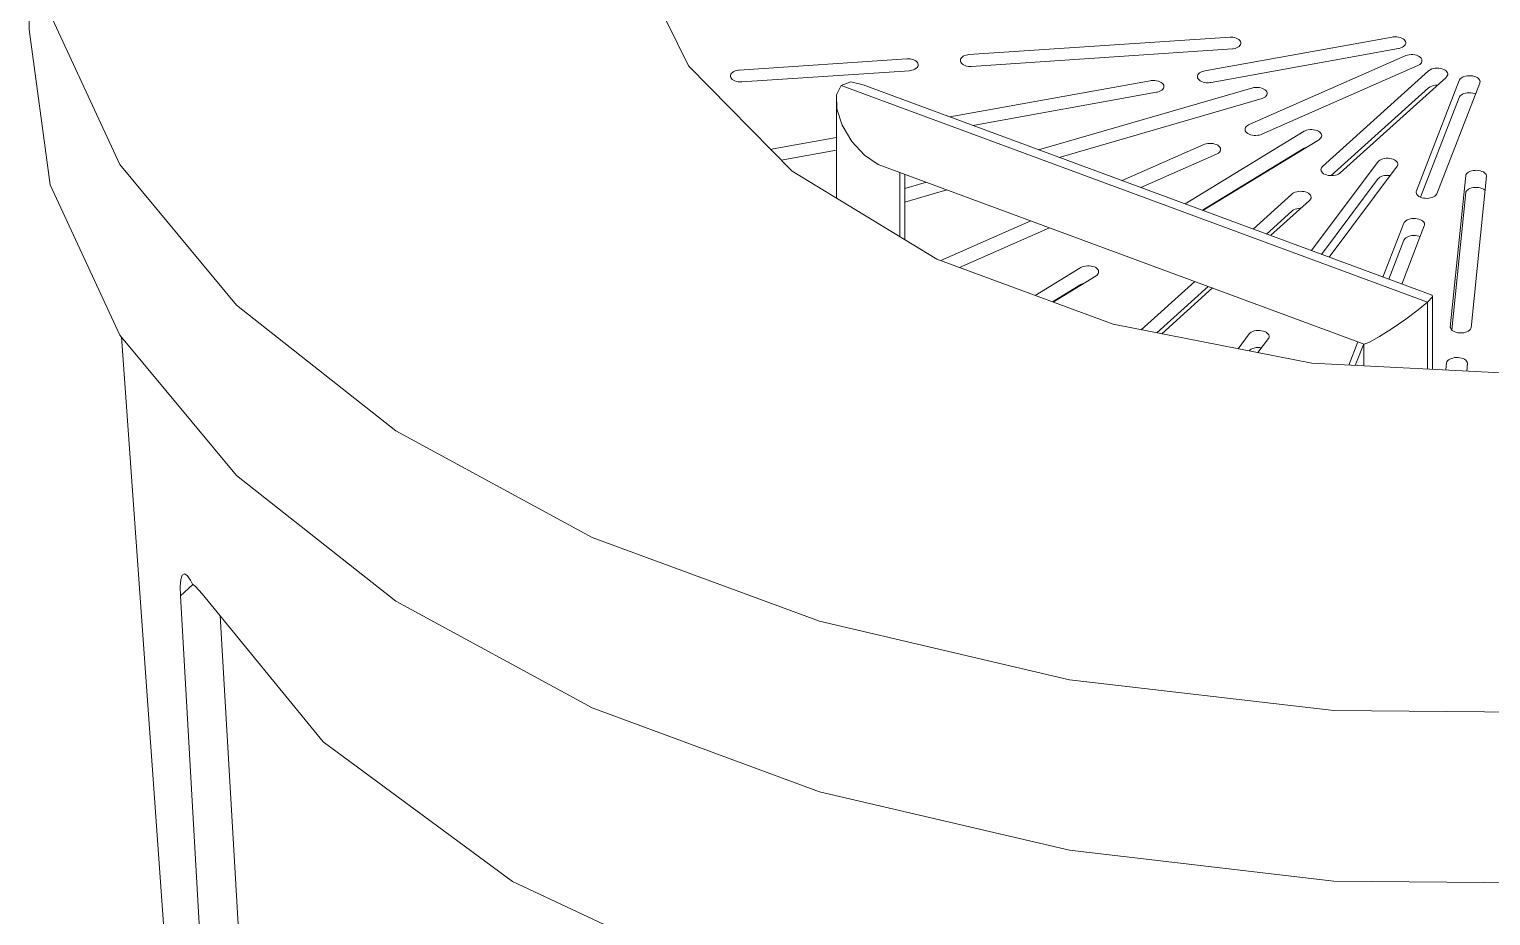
# Model space of a CAD drawing. Header units: millimetres. Extents: x 12228 to 15818, y 15837 to 21284.
# Drawn here: x 14093.1 to 14350.3, y 17621.3 to 17777.3 of the extents above; entities that cross this region are included whole.
import ezdxf

# ---------------------------------------------------------------- set-up
doc = ezdxf.new("R2010")
doc.units = ezdxf.units.MM
doc.header["$LTSCALE"] = 3
doc.layers.add('Elementy modelu - Kształty', color=7, linetype='Continuous')
doc.layers.add('Konstrukcja - Słupy', color=7, linetype='Continuous')
doc.layers.add('Elementy modelu - Kształty_Nr_pióra__1', color=7, linetype='Continuous', lineweight=13)
doc.layers.add('Konstrukcja - Słupy_Nr_pióra__1', color=7, linetype='Continuous', lineweight=13)

# ---------------------------------------------------------------- blocks, each defined once
blk = doc.blocks.new('ElemPrzekroju_1')
at = {"layer": 'Konstrukcja - Słupy_Nr_pióra__1', "linetype": 'Continuous'}
for p, q in [((25784.26, -920.97), (25726.09, -112.62)), ((25736.54, -155.32), (25736.43, -156.54)), ((25736.43, -156.54), (25736.47, -158.21)), ((25738.69, -156.2), (25736.47, -158.21)), ((25736.79, -154.57), (25736.54, -155.32)), ((25737.17, -154.35), (25736.79, -154.57)), ((25737.66, -154.65), (25737.17, -154.35)), ((25738.25, -155.46), (25737.66, -154.65)), ((25738.25, -155.46), (25738.6, -156.13)), ((25739.14, -156.55), (25738.6, -156.13)), ((25740.33, -157.84), (25739.14, -156.55)), ((25736.47, -158.21), (25743.56, -281.81)), ((25740.33, -157.84), (25761.6, -183.9)), ((25750.06, -275.95), (25743.5, -161.72)), ((25761.6, -183.9), (25794.93, -208.46)), ((25794.93, -208.46), (25836.89, -228.12))]:
    blk.add_line(p, q, dxfattribs=at)
blk = doc.blocks.new('ElemPrzekroju_3')
at = {"layer": 'Elementy modelu - Kształty_Nr_pióra__1', "linetype": 'Continuous'}
for p, q in [((25709.88, -58.53), (25709.88, -28.53)), ((25825.86, -64.96), (25815.8, -44.46)), ((25713.54, -55.85), (25725.83, -82.32)), ((25709.88, -58.53), (25713.54, -85.85)), ((25921.16, -59.87), (25875.19, -62.96)), ((25949.7, -59.87), (25916.72, -65.83)), ((25921.33, -59.87), (25921.16, -59.87)), ((25921.65, -59.9), (25921.33, -59.87)), ((25921.95, -59.96), (25921.65, -59.9)), ((25922.24, -60.05), (25921.95, -59.96)), ((25922.49, -60.16), (25922.24, -60.05)), ((25922.31, -61.79), (25922.55, -61.67)), ((25922.7, -60.3), (25922.49, -60.16)), ((25922.55, -61.67), (25922.75, -61.52)), ((25922.87, -60.46), (25922.7, -60.3)), ((25922.75, -61.52), (25922.91, -61.36)), ((25922.99, -60.63), (25922.87, -60.46)), ((25922.91, -61.36), (25923.01, -61.18)), ((25923.05, -60.82), (25922.99, -60.63)), ((25923.01, -61.18), (25923.06, -61)), ((25923.06, -61), (25923.05, -60.82)), ((25949.85, -59.85), (25949.7, -59.87)), ((25950.17, -59.82), (25949.85, -59.85)), ((25950.49, -59.83), (25950.17, -59.82)), ((25950.81, -59.87), (25950.49, -59.83)), ((25951.1, -59.94), (25950.81, -59.87)), ((25951.37, -60.04), (25951.1, -59.94)), ((25951.23, -61.79), (25951.49, -61.67)), ((25951.61, -60.17), (25951.37, -60.04)), ((25951.49, -61.67), (25951.71, -61.54)), ((25951.8, -60.32), (25951.61, -60.17)), ((25951.71, -61.54), (25951.88, -61.38)), ((25951.95, -60.48), (25951.8, -60.32)), ((25951.88, -61.38), (25952, -61.21)), ((25952.05, -60.66), (25951.95, -60.48)), ((25952, -61.21), (25952.08, -61.03)), ((25952.09, -60.84), (25952.05, -60.66)), ((25952.08, -61.03), (25952.09, -60.84)), ((25864.31, -63.69), (25834.82, -65.67)), ((25864.64, -63.69), (25864.31, -63.69)), ((25864.96, -63.72), (25864.64, -63.69)), ((25865.26, -63.79), (25864.96, -63.72)), ((25865.53, -63.88), (25865.26, -63.79)), ((25865.78, -64), (25865.53, -63.88)), ((25865.98, -64.15), (25865.78, -64)), ((25866.13, -64.31), (25865.98, -64.15)), ((25873.76, -63.75), (25873.72, -63.93)), ((25873.72, -63.93), (25873.72, -64.11)), ((25873.72, -64.11), (25873.79, -64.3)), ((25873.87, -63.57), (25873.76, -63.75)), ((25874.02, -63.41), (25873.87, -63.57)), ((25874.22, -63.26), (25874.02, -63.41)), ((25874.46, -63.14), (25874.22, -63.26)), ((25874.74, -63.04), (25874.46, -63.14)), ((25875.04, -62.97), (25874.74, -63.04)), ((25875.19, -62.96), (25875.04, -62.97)), ((25875.62, -65.06), (25921.58, -61.97)), ((25917.82, -67.85), (25950.8, -61.9)), ((25921.58, -61.97), (25921.74, -61.96)), ((25921.74, -61.96), (25922.04, -61.89)), ((25922.04, -61.89), (25922.31, -61.79)), ((25951.99, -63.17), (25924.53, -75.28)), ((25950.8, -61.9), (25950.95, -61.87)), ((25950.95, -61.87), (25951.23, -61.79)), ((25952.11, -63.12), (25951.99, -63.17)), ((25952.4, -63.03), (25952.11, -63.12)), ((25952.71, -62.98), (25952.4, -63.03)), ((25953.02, -62.95), (25952.71, -62.98)), ((25953.35, -62.96), (25953.02, -62.95)), ((25953.66, -63), (25953.35, -62.96)), ((25953.96, -63.07), (25953.66, -63)), ((25954.23, -63.17), (25953.96, -63.07)), ((25954.46, -63.3), (25954.23, -63.17)), ((25954.66, -63.45), (25954.46, -63.3)), ((25954.81, -63.61), (25954.66, -63.45)), ((25954.9, -63.79), (25954.81, -63.61)), ((25954.86, -64.34), (25954.93, -64.16)), ((25954.94, -63.97), (25954.9, -63.79)), ((25954.93, -64.16), (25954.94, -63.97)), ((25844.13, -83.48), (25825.86, -64.96)), ((25833.28, -66.6), (25833.27, -66.79)), ((25833.27, -66.79), (25833.32, -66.97)), ((25833.34, -66.42), (25833.28, -66.6)), ((25833.45, -66.25), (25833.34, -66.42)), ((25833.62, -66.09), (25833.45, -66.25)), ((25833.83, -65.95), (25833.62, -66.09)), ((25834.08, -65.83), (25833.83, -65.95)), ((25834.36, -65.74), (25834.08, -65.83)), ((25834.67, -65.68), (25834.36, -65.74)), ((25834.82, -65.67), (25834.67, -65.68)), ((25835.25, -67.77), (25864.74, -65.79)), ((25864.74, -65.79), (25864.9, -65.78)), ((25864.9, -65.78), (25865.2, -65.72)), ((25865.2, -65.72), (25865.48, -65.63)), ((25865.48, -65.63), (25865.73, -65.51)), ((25865.73, -65.51), (25865.94, -65.37)), ((25865.94, -65.37), (25866.11, -65.21)), ((25866.11, -65.21), (25866.22, -65.04)), ((25866.24, -64.49), (25866.13, -64.31)), ((25866.22, -65.04), (25866.28, -64.86)), ((25866.29, -64.67), (25866.24, -64.49)), ((25866.28, -64.86), (25866.29, -64.67)), ((25873.79, -64.3), (25873.9, -64.47)), ((25873.9, -64.47), (25874.07, -64.63)), ((25874.07, -64.63), (25874.28, -64.77)), ((25874.28, -64.77), (25874.54, -64.88)), ((25874.54, -64.88), (25874.82, -64.97)), ((25874.82, -64.97), (25875.12, -65.03)), ((25875.12, -65.03), (25875.44, -65.06)), ((25875.44, -65.06), (25875.62, -65.06)), ((25915.44, -66.7), (25915.43, -66.88)), ((25915.51, -66.52), (25915.44, -66.7)), ((25915.64, -66.35), (25915.51, -66.52)), ((25915.81, -66.19), (25915.64, -66.35)), ((25916.03, -66.05), (25915.81, -66.19)), ((25916.28, -65.94), (25916.03, -66.05)), ((25916.57, -65.86), (25916.28, -65.94)), ((25916.72, -65.83), (25916.57, -65.86)), ((25926.76, -76.97), (25954.22, -64.86)), ((25956.09, -65.82), (25937.46, -82.62)), ((25954.22, -64.86), (25954.34, -64.8)), ((25954.34, -64.8), (25954.56, -64.67)), ((25954.56, -64.67), (25954.73, -64.51)), ((25954.73, -64.51), (25954.86, -64.34)), ((25956.18, -65.74), (25956.09, -65.82)), ((25956.39, -65.61), (25956.18, -65.74)), ((25956.65, -65.49), (25956.39, -65.61)), ((25956.93, -65.41), (25956.65, -65.49)), ((25957.24, -65.35), (25956.93, -65.41)), ((25957.56, -65.33), (25957.24, -65.35)), ((25957.88, -65.34), (25957.56, -65.33)), ((25958.19, -65.38), (25957.88, -65.34)), ((25958.49, -65.45), (25958.19, -65.38)), ((25958.76, -65.55), (25958.49, -65.45)), ((25959, -65.68), (25958.76, -65.55)), ((25959.19, -65.82), (25959, -65.68)), ((25959.34, -65.99), (25959.19, -65.82)), ((25959.27, -66.89), (25959.39, -66.72)), ((25959.44, -66.16), (25959.34, -65.99)), ((25959.39, -66.72), (25959.46, -66.53)), ((25959.48, -66.35), (25959.44, -66.16)), ((25959.46, -66.53), (25959.48, -66.35)), ((25962.32, -66.83), (25962.06, -66.94)), ((25962.6, -66.75), (25962.32, -66.83)), ((25962.91, -66.69), (25962.6, -66.75)), ((25963.23, -66.67), (25962.91, -66.69)), ((25963.55, -66.68), (25963.23, -66.67)), ((25963.86, -66.72), (25963.55, -66.68)), ((25964.16, -66.79), (25963.86, -66.72)), ((25964.43, -66.89), (25964.16, -66.79)), ((25833.32, -66.97), (25833.43, -67.15)), ((25833.43, -67.15), (25833.58, -67.31)), ((25833.58, -67.31), (25833.79, -67.46)), ((25833.79, -67.46), (25834.03, -67.58)), ((25834.03, -67.58), (25834.3, -67.67)), ((25834.3, -67.67), (25834.6, -67.74)), ((25834.6, -67.74), (25834.92, -67.77)), ((25834.92, -67.77), (25835.25, -67.77)), ((25852.77, -68.38), (25851.9, -70.04)), ((25854.43, -67.76), (25852.77, -68.38)), ((25852.77, -68.38), (25955.91, -106.51)), ((25856.62, -68.3), (25854.43, -67.76)), ((25856.62, -68.3), (25956.74, -105.31)), ((25907.14, -67.56), (25871.86, -73.93)), ((25925.17, -68.81), (25887.49, -79.71)), ((25907.3, -67.53), (25907.14, -67.56)), ((25907.62, -67.51), (25907.3, -67.53)), ((25907.94, -67.51), (25907.62, -67.51)), ((25908.25, -67.56), (25907.94, -67.51)), ((25908.55, -67.63), (25908.25, -67.56)), ((25908.82, -67.73), (25908.55, -67.63)), ((25908.68, -69.47), (25908.94, -69.36)), ((25909.06, -67.85), (25908.82, -67.73)), ((25908.94, -69.36), (25909.15, -69.22)), ((25909.25, -68), (25909.06, -67.85)), ((25909.15, -69.22), (25909.33, -69.06)), ((25909.4, -68.17), (25909.25, -68)), ((25909.33, -69.06), (25909.45, -68.89)), ((25909.49, -68.34), (25909.4, -68.17)), ((25909.45, -68.89), (25909.52, -68.71)), ((25909.54, -68.53), (25909.49, -68.34)), ((25909.52, -68.71), (25909.54, -68.53)), ((25915.43, -66.88), (25915.47, -67.07)), ((25915.47, -67.07), (25915.57, -67.25)), ((25915.57, -67.25), (25915.71, -67.41)), ((25915.71, -67.41), (25915.91, -67.56)), ((25915.91, -67.56), (25916.15, -67.68)), ((25916.15, -67.68), (25916.42, -67.78)), ((25916.42, -67.78), (25916.71, -67.86)), ((25916.71, -67.86), (25917.03, -67.9)), ((25917.03, -67.9), (25917.35, -67.9)), ((25917.35, -67.9), (25917.67, -67.88)), ((25917.67, -67.88), (25917.82, -67.85)), ((25925.33, -68.77), (25925.17, -68.81)), ((25925.64, -68.74), (25925.33, -68.77)), ((25925.96, -68.73), (25925.64, -68.74)), ((25926.28, -68.76), (25925.96, -68.73)), ((25926.59, -68.82), (25926.28, -68.76)), ((25926.87, -68.91), (25926.59, -68.82)), ((25927.12, -69.02), (25926.87, -68.91)), ((25927.33, -69.16), (25927.12, -69.02)), ((25927.5, -69.32), (25927.33, -69.16)), ((25927.62, -69.49), (25927.5, -69.32)), ((25956.09, -68.82), (25938.97, -84.25)), ((25940.55, -83.76), (25959.18, -66.96)), ((25961.51, -67.5), (25953.96, -86.96)), ((25956.18, -68.74), (25956.09, -68.82)), ((25956.39, -68.61), (25956.18, -68.74)), ((25956.65, -68.49), (25956.39, -68.61)), ((25956.93, -68.41), (25956.65, -68.49)), ((25957.24, -68.35), (25956.93, -68.41)), ((25957.56, -68.33), (25957.24, -68.35)), ((25957.54, -87.43), (25965.1, -67.96)), ((25957.67, -68.33), (25957.56, -68.33)), ((25959.18, -66.96), (25959.27, -66.89)), ((25961.55, -67.41), (25961.51, -67.5)), ((25961.67, -67.24), (25961.55, -67.41)), ((25961.85, -67.08), (25961.67, -67.24)), ((25962.06, -66.94), (25961.85, -67.08)), ((25964.67, -67.01), (25964.43, -66.89)), ((25964.86, -67.16), (25964.67, -67.01)), ((25965.01, -67.33), (25964.86, -67.16)), ((25965.11, -67.5), (25965.01, -67.33)), ((25965.1, -67.96), (25965.13, -67.87)), ((25965.15, -67.69), (25965.11, -67.5)), ((25965.13, -67.87), (25965.15, -67.69)), ((25851.9, -88.2), (25851.9, -70.04)), ((25851.9, -70.04), (25851.95, -72.51)), ((25875.9, -75.42), (25908.24, -69.58)), ((25891.08, -81.04), (25926.81, -70.7)), ((25908.24, -69.58), (25908.39, -69.55)), ((25908.39, -69.55), (25908.68, -69.47)), ((25926.81, -70.7), (25926.94, -70.65)), ((25926.94, -70.65), (25927.18, -70.53)), ((25927.18, -70.53), (25927.38, -70.38)), ((25927.38, -70.38), (25927.54, -70.22)), ((25927.54, -70.22), (25927.64, -70.04)), ((25927.68, -69.67), (25927.62, -69.49)), ((25927.64, -70.04), (25927.69, -69.86)), ((25927.69, -69.86), (25927.68, -69.67)), ((25961.51, -70.5), (25954.69, -88.07)), ((25961.55, -70.41), (25961.51, -70.5)), ((25961.67, -70.24), (25961.55, -70.41)), ((25961.85, -70.08), (25961.67, -70.24)), ((25962.06, -69.94), (25961.85, -70.08)), ((25962.32, -69.83), (25962.06, -69.94)), ((25962.6, -69.75), (25962.32, -69.83)), ((25962.91, -69.69), (25962.6, -69.75)), ((25963.23, -69.67), (25962.91, -69.69)), ((25963.55, -69.68), (25963.23, -69.67)), ((25963.86, -69.72), (25963.55, -69.68)), ((25964.16, -69.79), (25963.86, -69.72)), ((25964.36, -69.86), (25964.16, -69.79)), ((25851.95, -72.51), (25852.9, -75.39)), ((25852.9, -75.39), (25854.63, -78.26)), ((25934.22, -76.41), (25913.25, -89.23)), ((25923.81, -75.98), (25923.8, -76.17)), ((25923.8, -76.17), (25923.84, -76.35)), ((25923.88, -75.8), (25923.81, -75.98)), ((25923.84, -76.35), (25923.94, -76.53)), ((25924.01, -75.63), (25923.88, -75.8)), ((25923.94, -76.53), (25924.08, -76.69)), ((25924.18, -75.47), (25924.01, -75.63)), ((25924.08, -76.69), (25924.28, -76.84)), ((25924.4, -75.34), (25924.18, -75.47)), ((25924.28, -76.84), (25924.52, -76.97)), ((25924.53, -75.28), (25924.4, -75.34)), ((25924.52, -76.97), (25924.79, -77.07)), ((25924.79, -77.07), (25925.08, -77.14)), ((25925.08, -77.14), (25925.4, -77.18)), ((25926.04, -77.16), (25926.34, -77.11)), ((25926.34, -77.11), (25926.63, -77.02)), ((25926.63, -77.02), (25926.76, -76.97)), ((25934.36, -76.35), (25934.22, -76.41)), ((25934.63, -76.25), (25934.36, -76.35)), ((25934.93, -76.18), (25934.63, -76.25)), ((25935.24, -76.15), (25934.93, -76.18)), ((25935.57, -76.14), (25935.24, -76.15)), ((25935.88, -76.17), (25935.57, -76.14)), ((25936.19, -76.23), (25935.88, -76.17)), ((25936.47, -76.32), (25936.19, -76.23)), ((25936.72, -76.43), (25936.47, -76.32)), ((25936.93, -76.57), (25936.72, -76.43)), ((25937.1, -76.73), (25936.93, -76.57)), ((25937.22, -76.9), (25937.1, -76.73)), ((25937.28, -77.08), (25937.22, -76.9)), ((25937.29, -77.27), (25937.28, -77.08)), ((25840.6, -79.57), (25840.35, -79.65)), ((25840.75, -79.55), (25840.6, -79.57)), ((25851.9, -77.53), (25840.75, -79.55)), ((25854.63, -78.26), (25856.85, -80.68)), ((25916.55, -78.8), (25902.17, -85.14)), ((25934.22, -79.41), (25916.31, -90.36)), ((25916.38, -90.39), (25936.89, -77.87)), ((25916.68, -78.74), (25916.55, -78.8)), ((25916.96, -78.65), (25916.68, -78.74)), ((25917.27, -78.6), (25916.96, -78.65)), ((25917.59, -78.58), (25917.27, -78.6)), ((25917.91, -78.58), (25917.59, -78.58)), ((25918.22, -78.62), (25917.91, -78.58)), ((25918.52, -78.7), (25918.22, -78.62)), ((25918.79, -78.8), (25918.52, -78.7)), ((25919.03, -78.92), (25918.79, -78.8)), ((25919.22, -79.07), (25919.03, -78.92)), ((25919.37, -79.23), (25919.22, -79.07)), ((25919.47, -79.41), (25919.37, -79.23)), ((25919.51, -79.6), (25919.47, -79.41)), ((25919.49, -79.78), (25919.51, -79.6)), ((25925.4, -77.18), (25925.72, -77.19)), ((25925.72, -77.19), (25926.04, -77.16)), ((25934.36, -79.35), (25934.22, -79.41)), ((25934.61, -79.26), (25934.36, -79.35)), ((25936.89, -77.87), (25936.99, -77.79)), ((25936.99, -77.79), (25937.14, -77.63)), ((25937.14, -77.63), (25937.24, -77.45)), ((25937.24, -77.45), (25937.29, -77.27)), ((25842.19, -81.51), (25851.9, -79.76)), ((25856.85, -80.68), (25859.24, -82.27)), ((25859.24, -82.27), (25944.77, -113.9)), ((25905.46, -86.35), (25918.78, -80.48)), ((25918.78, -80.48), (25918.91, -80.43)), ((25918.91, -80.43), (25919.12, -80.29)), ((25919.12, -80.29), (25919.3, -80.13)), ((25919.3, -80.13), (25919.42, -79.96)), ((25919.42, -79.96), (25919.49, -79.78)), ((25947.24, -81.77), (25935.5, -97.46)), ((25947.33, -81.68), (25947.24, -81.77)), ((25947.53, -81.54), (25947.33, -81.68)), ((25947.77, -81.41), (25947.53, -81.54)), ((25948.04, -81.32), (25947.77, -81.41)), ((25948.34, -81.25), (25948.04, -81.32)), ((25948.66, -81.21), (25948.34, -81.25)), ((25948.98, -81.21), (25948.66, -81.21)), ((25949.3, -81.24), (25948.98, -81.21)), ((25949.6, -81.3), (25949.3, -81.24)), ((25949.88, -81.38), (25949.6, -81.3)), ((25950.13, -81.5), (25949.88, -81.38)), ((25950.35, -81.64), (25950.13, -81.5)), ((25950.51, -81.8), (25950.35, -81.64)), ((25950.63, -81.97), (25950.51, -81.8)), ((25950.69, -82.15), (25950.63, -81.97)), ((25950.7, -82.34), (25950.69, -82.15)), ((25725.83, -82.32), (25746.34, -107.03)), ((25869.55, -98.93), (25844.13, -83.48)), ((25863.09, -95), (25863.09, -83.7)), ((25863.96, -95.53), (25863.96, -84.02)), ((25937.18, -83.05), (25937.16, -83.24)), ((25937.16, -83.24), (25937.2, -83.42)), ((25937.25, -82.87), (25937.18, -83.05)), ((25937.2, -83.42), (25937.3, -83.6)), ((25937.37, -82.7), (25937.25, -82.87)), ((25947.24, -84.77), (25937.26, -98.11)), ((25937.3, -83.6), (25937.45, -83.76)), ((25937.46, -82.62), (25937.37, -82.7)), ((25937.45, -83.76), (25937.64, -83.91)), ((25937.64, -83.91), (25937.88, -84.03)), ((25937.88, -84.03), (25938.15, -84.13)), ((25938.15, -84.13), (25938.45, -84.21)), ((25938.45, -84.21), (25938.76, -84.25)), ((25938.62, -98.61), (25950.6, -82.61)), ((25938.76, -84.25), (25939.08, -84.26)), ((25939.08, -84.26), (25939.4, -84.23)), ((25939.4, -84.23), (25939.71, -84.18)), ((25939.71, -84.18), (25939.99, -84.09)), ((25939.99, -84.09), (25940.25, -83.98)), ((25940.25, -83.98), (25940.46, -83.84)), ((25940.46, -83.84), (25940.55, -83.76)), ((25947.33, -84.68), (25947.24, -84.77)), ((25947.53, -84.54), (25947.33, -84.68)), ((25947.77, -84.41), (25947.53, -84.54)), ((25948.04, -84.32), (25947.77, -84.41)), ((25948.34, -84.25), (25948.04, -84.32)), ((25948.66, -84.21), (25948.34, -84.25)), ((25948.98, -84.21), (25948.66, -84.21)), ((25949.3, -84.24), (25948.98, -84.21)), ((25949.37, -84.25), (25949.3, -84.24)), ((25950.6, -82.61), (25950.65, -82.52)), ((25950.65, -82.52), (25950.7, -82.34)), ((25962.65, -84.23), (25959.92, -110.9)), ((25962.67, -84.13), (25962.65, -84.23)), ((25962.78, -83.96), (25962.67, -84.13)), ((25962.93, -83.79), (25962.78, -83.96)), ((25963.13, -83.65), (25962.93, -83.79)), ((25963.37, -83.53), (25963.13, -83.65)), ((25963.65, -83.43), (25963.37, -83.53)), ((25963.58, -111.03), (25966.3, -84.36)), ((25963.95, -83.36), (25963.65, -83.43)), ((25964.26, -83.33), (25963.95, -83.36)), ((25964.58, -83.32), (25964.26, -83.33)), ((25964.9, -83.35), (25964.58, -83.32)), ((25965.2, -83.41), (25964.9, -83.35)), ((25965.49, -83.5), (25965.2, -83.41)), ((25965.74, -83.61), (25965.49, -83.5)), ((25965.95, -83.75), (25965.74, -83.61)), ((25966.12, -83.91), (25965.95, -83.75)), ((25966.24, -84.08), (25966.12, -83.91)), ((25966.3, -84.27), (25966.24, -84.08)), ((25966.3, -84.36), (25966.3, -84.27)), ((25713.54, -85.85), (25725.83, -112.32)), ((25867.76, -85.42), (25863.96, -86.53)), ((25863.96, -88.9), (25871.36, -86.75)), ((25932.13, -87.42), (25932.04, -87.5)), ((25932.35, -87.28), (25932.13, -87.42)), ((25932.6, -87.17), (25932.35, -87.28)), ((25932.89, -87.09), (25932.6, -87.17)), ((25933.2, -87.03), (25932.89, -87.09)), ((25933.52, -87.01), (25933.2, -87.03)), ((25933.84, -87.02), (25933.52, -87.01)), ((25934.15, -87.06), (25933.84, -87.02)), ((25934.45, -87.13), (25934.15, -87.06)), ((25934.72, -87.23), (25934.45, -87.13)), ((25934.95, -87.35), (25934.72, -87.23)), ((25935.15, -87.5), (25934.95, -87.35)), ((25953.92, -87.05), (25953.91, -87.24)), ((25953.91, -87.24), (25953.95, -87.42)), ((25953.96, -86.96), (25953.92, -87.05)), ((25953.95, -87.42), (25954.04, -87.6)), ((25957.51, -87.52), (25957.54, -87.43)), ((25962.65, -87.23), (25960.18, -111.42)), ((25962.67, -87.13), (25962.65, -87.23)), ((25962.78, -86.96), (25962.67, -87.13)), ((25962.93, -86.79), (25962.78, -86.96)), ((25963.13, -86.65), (25962.93, -86.79)), ((25963.37, -86.53), (25963.13, -86.65)), ((25963.65, -86.43), (25963.37, -86.53)), ((25963.95, -86.36), (25963.65, -86.43)), ((25964.26, -86.33), (25963.95, -86.36)), ((25964.58, -86.32), (25964.26, -86.33)), ((25964.9, -86.35), (25964.58, -86.32)), ((25965.2, -86.41), (25964.9, -86.35)), ((25965.49, -86.5), (25965.2, -86.41)), ((25965.74, -86.61), (25965.49, -86.5)), ((25965.95, -86.75), (25965.74, -86.61)), ((25966.05, -86.84), (25965.95, -86.75)), ((25932.04, -87.5), (25925.22, -93.66)), ((25928.31, -94.8), (25935.14, -88.64)), ((25933.52, -90.01), (25933.2, -90.03)), ((25933.62, -90.01), (25933.52, -90.01)), ((25935.14, -88.64), (25935.23, -88.57)), ((25935.3, -87.67), (25935.15, -87.5)), ((25935.23, -88.57), (25935.35, -88.39)), ((25935.39, -87.84), (25935.3, -87.67)), ((25935.35, -88.39), (25935.42, -88.21)), ((25935.43, -88.03), (25935.39, -87.84)), ((25935.42, -88.21), (25935.43, -88.03)), ((25954.04, -87.6), (25954.19, -87.77)), ((25954.19, -87.77), (25954.39, -87.91)), ((25954.39, -87.91), (25954.62, -88.04)), ((25954.62, -88.04), (25954.89, -88.14)), ((25954.89, -88.14), (25955.19, -88.21)), ((25955.19, -88.21), (25955.5, -88.25)), ((25955.5, -88.25), (25955.83, -88.26)), ((25955.83, -88.26), (25956.14, -88.24)), ((25956.14, -88.24), (25956.45, -88.18)), ((25956.45, -88.18), (25956.74, -88.09)), ((25956.74, -88.09), (25956.99, -87.98)), ((25956.99, -87.98), (25957.21, -87.85)), ((25957.21, -87.85), (25957.38, -87.69)), ((25957.38, -87.69), (25957.51, -87.52)), ((25886.12, -92.21), (25870.28, -99.2)), ((25932.04, -90.5), (25927.58, -94.53)), ((25932.13, -90.42), (25932.04, -90.5)), ((25932.35, -90.28), (25932.13, -90.42)), ((25932.6, -90.17), (25932.35, -90.28)), ((25932.89, -90.09), (25932.6, -90.17)), ((25933.2, -90.03), (25932.89, -90.09)), ((25951.8, -92.53), (25951.76, -92.62)), ((25951.92, -92.36), (25951.8, -92.53)), ((25952.09, -92.2), (25951.92, -92.36)), ((25952.31, -92.06), (25952.09, -92.2)), ((25952.57, -91.95), (25952.31, -92.06)), ((25952.85, -91.87), (25952.57, -91.95)), ((25953.16, -91.81), (25952.85, -91.87)), ((25953.48, -91.79), (25953.16, -91.81)), ((25953.8, -91.79), (25953.48, -91.79)), ((25954.11, -91.84), (25953.8, -91.79)), ((25954.41, -91.91), (25954.11, -91.84)), ((25954.68, -92.01), (25954.41, -91.91)), ((25954.92, -92.13), (25954.68, -92.01)), ((25955.11, -92.28), (25954.92, -92.13)), ((25955.26, -92.45), (25955.11, -92.28)), ((25955.36, -92.62), (25955.26, -92.45)), ((25873.57, -100.41), (25889.41, -93.43)), ((25951.76, -92.62), (25948.08, -102.11)), ((25951.37, -103.33), (25955.35, -93.08)), ((25952.31, -95.06), (25952.09, -95.2)), ((25952.57, -94.95), (25952.31, -95.06)), ((25952.85, -94.87), (25952.57, -94.95)), ((25953.16, -94.81), (25952.85, -94.87)), ((25953.48, -94.79), (25953.16, -94.81)), ((25953.8, -94.79), (25953.48, -94.79)), ((25954.11, -94.84), (25953.8, -94.79)), ((25954.41, -94.91), (25954.11, -94.84)), ((25954.61, -94.98), (25954.41, -94.91)), ((25955.35, -93.08), (25955.38, -92.99)), ((25955.4, -92.81), (25955.36, -92.62)), ((25955.38, -92.99), (25955.4, -92.81)), ((25951.76, -95.62), (25949.1, -102.49)), ((25951.8, -95.53), (25951.76, -95.62)), ((25951.92, -95.36), (25951.8, -95.53)), ((25952.09, -95.2), (25951.92, -95.36)), ((25900.63, -110.42), (25869.55, -98.93)), ((25895.46, -100.22), (25895.17, -100.31)), ((25895.76, -100.16), (25895.46, -100.22)), ((25896.08, -100.13), (25895.76, -100.16)), ((25896.4, -100.13), (25896.08, -100.13)), ((25896.71, -100.17), (25896.4, -100.13)), ((25897.01, -100.23), (25896.71, -100.17)), ((25897.29, -100.33), (25897.01, -100.23)), ((25894.92, -100.43), (25886.89, -105.34)), ((25890.04, -106.5), (25897.59, -101.88)), ((25895.17, -100.31), (25894.92, -100.43)), ((25897.53, -100.45), (25897.29, -100.33)), ((25897.73, -100.59), (25897.53, -100.45)), ((25897.59, -101.88), (25897.7, -101.81)), ((25897.7, -101.81), (25897.86, -101.66)), ((25897.89, -100.76), (25897.73, -100.59)), ((25897.86, -101.66), (25897.98, -101.48)), ((25898, -100.93), (25897.89, -100.76)), ((25897.98, -101.48), (25898.04, -101.3)), ((25898.05, -101.11), (25898, -100.93)), ((25898.04, -101.3), (25898.05, -101.11)), ((25894.92, -103.43), (25889.95, -106.47)), ((25895.17, -103.31), (25894.92, -103.43)), ((25895.37, -103.24), (25895.17, -103.31)), ((25914.98, -102.88), (25905.55, -111.38)), ((25917.34, -103.75), (25908.29, -111.92)), ((25909.14, -112.09), (25918.08, -104.03)), ((25956.74, -105.31), (25956.78, -105.61)), ((25746.34, -107.03), (25774.37, -129.14)), ((25954.26, -107.88), (25952.07, -109.52)), ((25955.91, -106.51), (25954.26, -107.88)), ((25956.78, -105.61), (25955.91, -106.51)), ((25955.91, -106.51), (25955.91, -118.3)), ((25956.78, -105.61), (25956.78, -118.34)), ((25935.57, -117.28), (25900.63, -110.42)), ((25952.07, -109.52), (25949.68, -111.17)), ((25725.83, -112.32), (25746.34, -137.03)), ((25924.54, -112.1), (25922.57, -114.73)), ((25924.7, -111.93), (25924.54, -112.1)), ((25924.91, -111.79), (25924.7, -111.93)), ((25925.16, -111.68), (25924.91, -111.79)), ((25925.44, -111.59), (25925.16, -111.68)), ((25925.75, -111.53), (25925.44, -111.59)), ((25926.06, -111.5), (25925.75, -111.53)), ((25926.39, -111.5), (25926.06, -111.5)), ((25926.06, -115.41), (25927.91, -112.94)), ((25926.7, -111.54), (25926.39, -111.5)), ((25927, -111.6), (25926.7, -111.54)), ((25927.28, -111.7), (25927, -111.6)), ((25927.52, -111.82), (25927.28, -111.7)), ((25927.72, -111.96), (25927.52, -111.82)), ((25927.88, -112.13), (25927.72, -111.96)), ((25927.98, -112.3), (25927.88, -112.13)), ((25927.91, -112.94), (25927.97, -112.85)), ((25927.97, -112.85), (25928.03, -112.67)), ((25928.03, -112.48), (25927.98, -112.3)), ((25928.03, -112.67), (25928.03, -112.48)), ((25947.45, -112.58), (25945.73, -113.54)), ((25949.68, -111.17), (25947.45, -112.58)), ((25959.92, -110.9), (25959.93, -111)), ((25959.93, -111), (25959.99, -111.18)), ((25959.99, -111.18), (25960.11, -111.35)), ((25960.11, -111.35), (25960.27, -111.51)), ((25960.27, -111.51), (25960.49, -111.65)), ((25960.49, -111.65), (25960.74, -111.76)), ((25960.74, -111.76), (25961.02, -111.85)), ((25961.02, -111.85), (25961.33, -111.91)), ((25961.33, -111.91), (25961.64, -111.94)), ((25961.64, -111.94), (25961.96, -111.93)), ((25961.96, -111.93), (25962.28, -111.9)), ((25962.28, -111.9), (25962.58, -111.83)), ((25962.58, -111.83), (25962.85, -111.73)), ((25962.85, -111.73), (25963.09, -111.61)), ((25963.09, -111.61), (25963.3, -111.47)), ((25963.3, -111.47), (25963.45, -111.3)), ((25963.45, -111.3), (25963.55, -111.13)), ((25963.55, -111.13), (25963.58, -111.03)), ((25924.54, -115.1), (25924.53, -115.11)), ((25924.7, -114.93), (25924.54, -115.1)), ((25924.91, -114.79), (25924.7, -114.93)), ((25925.16, -114.68), (25924.91, -114.79)), ((25925.44, -114.59), (25925.16, -114.68)), ((25925.75, -114.53), (25925.44, -114.59)), ((25926.06, -114.5), (25925.75, -114.53)), ((25926.39, -114.5), (25926.06, -114.5)), ((25926.7, -114.54), (25926.39, -114.5)), ((25926.71, -114.54), (25926.7, -114.54)), ((25943.66, -113.48), (25942.06, -117.6)), ((25944.68, -113.86), (25943.2, -117.66)), ((25944.73, -113.88), (25944.73, -117.74)), ((25945.73, -113.54), (25944.77, -113.9)), ((25972.34, -119.12), (25935.57, -117.28)), ((25959.28, -117.22), (25959.15, -118.46)), ((25959.34, -117.03), (25959.28, -117.22)), ((25959.45, -116.86), (25959.34, -117.03)), ((25959.62, -116.7), (25959.45, -116.86)), ((25959.83, -116.56), (25959.62, -116.7)), ((25960.08, -116.44), (25959.83, -116.56)), ((25960.36, -116.35), (25960.08, -116.44)), ((25960.66, -116.29), (25960.36, -116.35)), ((25960.98, -116.26), (25960.66, -116.29)), ((25961.3, -116.26), (25960.98, -116.26)), ((25961.62, -116.3), (25961.3, -116.26)), ((25961.92, -116.36), (25961.62, -116.3)), ((25962.19, -116.46), (25961.92, -116.36)), ((25962.43, -116.58), (25962.19, -116.46)), ((25962.64, -116.73), (25962.43, -116.58)), ((25962.79, -116.89), (25962.64, -116.73)), ((25962.9, -117.06), (25962.79, -116.89)), ((25962.81, -118.64), (25962.95, -117.34)), ((25962.95, -117.25), (25962.9, -117.06)), ((25962.95, -117.34), (25962.95, -117.25)), ((25774.37, -129.14), (25808.95, -147.91)), ((25746.34, -137.03), (25774.37, -159.14)), ((25808.95, -147.91), (25848.92, -162.69)), ((25774.37, -159.14), (25808.95, -177.91)), ((25848.92, -162.69), (25892.92, -172.97)), ((25892.92, -172.97), (25939.43, -178.41)), ((25808.95, -177.91), (25848.92, -192.69)), ((25939.43, -178.41), (25986.89, -178.83)), ((25848.92, -192.69), (25892.92, -202.97)), ((25892.92, -202.97), (25939.43, -208.41)), ((25939.43, -208.41), (25986.89, -208.83))]:
    blk.add_line(p, q, dxfattribs=at)

msp = doc.modelspace()

# ---------------------------------------------------------------- block references
at = {"layer": 'Elementy modelu - Kształty'}
msp.add_blockref('ElemPrzekroju_3', (-11616.76, 17835.8), dxfattribs=at)
at = {"layer": 'Konstrukcja - Słupy'}
msp.add_blockref('ElemPrzekroju_1', (-11616.76, 17835.8), dxfattribs=at)

doc.saveas('drawing.dxf')
